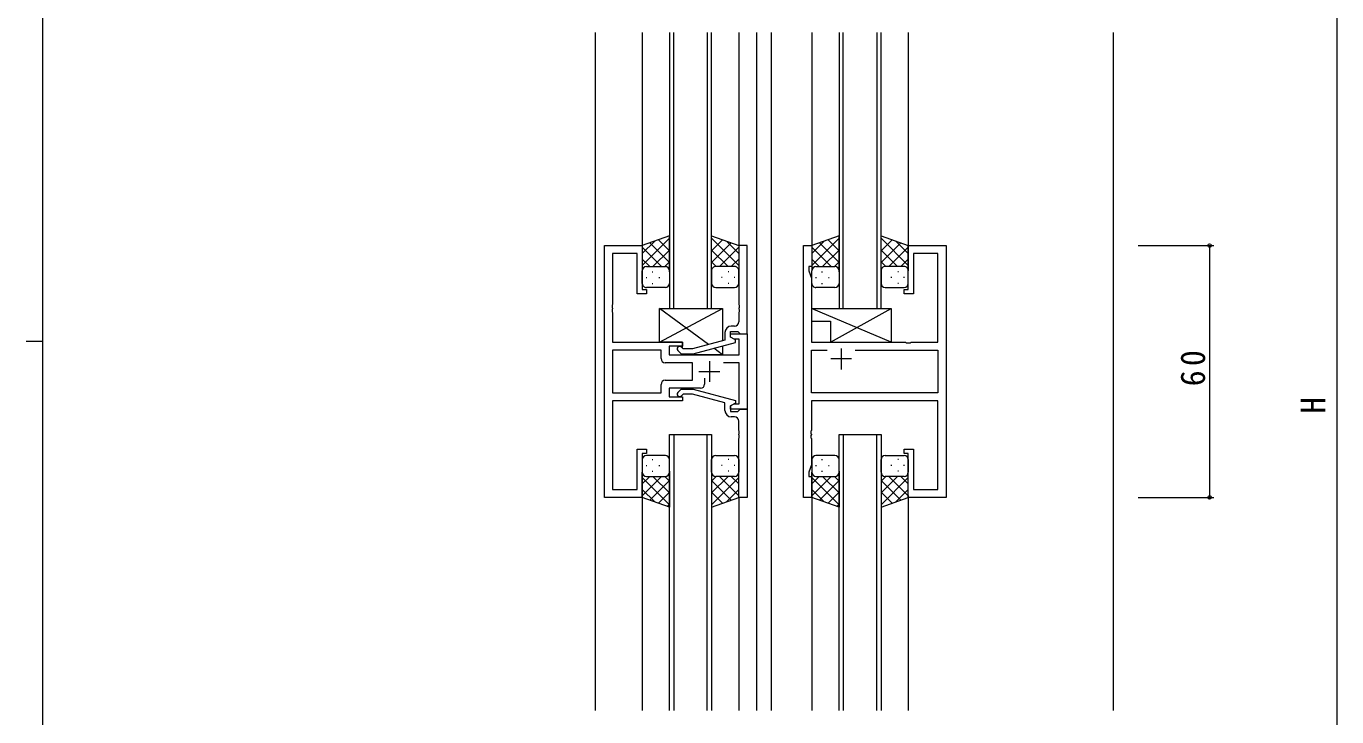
# Model space of a CAD drawing. Units: millimetres, scale not verified. Extents: x -841 to 292, y -594 to 212.
# Drawn here: x -841 to -528.7, y -256.5 to -92 of the extents above; entities that cross this region are included whole.
import ezdxf
from ezdxf.enums import TextEntityAlignment as Align

# ---------------------------------------------------------------- set-up
doc = ezdxf.new("R2010")
doc.units = ezdxf.units.MM
doc.header["$LTSCALE"] = 2
for name, color, linetype, lineweight in [('0-1_YKK_ZWAK', 7, 'Continuous', 9), ('0-3_YKK_11', 7, 'Continuous', 9), ('0-4_YKK_12', 2, 'Continuous', 9), ('0-5_YKK_13', 4, 'Continuous', 9), ('0-6_YKK_D', 6, 'Continuous', 9)]:
    doc.layers.add(name, color=color, linetype=linetype, lineweight=lineweight)
doc.styles.add('ＭＳ ゴシック', font='')
doc.styles.get('ＭＳ ゴシック').set_extended_font_data('MS Gothic')

msp = doc.modelspace()

# ---------------------------------------------------------------- linework, layer by layer
at = {"layer": '0-1_YKK_ZWAK'}
for p, q in [((-837, -542), (-837, 208)), ((-841, -167), (-837, -167))]:
    msp.add_line(p, q, dxfattribs=at)
at = {"layer": '0-3_YKK_11'}
for p, q in [((-703.204, -144.216), (-694.204, -144.216)), ((-703.204, -204.216), (-703.204, -144.216)), ((-701.274, -146.146), (-701.274, -158.258)), ((-695.404, -146.146), (-701.274, -146.146)), ((-695.404, -155.716), (-695.404, -146.146)), ((-694.204, -144.216), (-694.204, -154.716)), ((-671.204, -144.216), (-671.204, -158.258)), ((-669.204, -144.216), (-671.204, -144.216)), ((-669.204, -165.216), (-669.204, -144.216)), ((-655.804, -144.216), (-653.804, -144.216)), ((-655.804, -204.216), (-655.804, -144.216)), ((-653.804, -144.216), (-653.804, -149.216)), ((-630.804, -144.216), (-621.804, -144.216)), ((-630.804, -154.716), (-630.804, -144.216)), ((-629.604, -146.146), (-629.604, -155.716)), ((-623.734, -146.146), (-629.604, -146.146)), ((-623.734, -167.216), (-623.734, -146.146)), ((-621.804, -144.216), (-621.804, -204.216)), ((-654.504, -149.216), (-654.504, -150.216)), ((-653.804, -149.216), (-654.504, -149.216)), ((-654.504, -150.216), (-653.874, -151.947)), ((-653.874, -151.947), (-653.874, -167.216)), ((-693.204, -155.716), (-695.404, -155.716)), ((-694.204, -154.716), (-693.204, -154.716)), ((-693.204, -154.716), (-693.204, -155.716)), ((-631.804, -154.716), (-630.804, -154.716)), ((-631.804, -155.716), (-631.804, -154.716)), ((-629.604, -155.716), (-631.804, -155.716)), ((-701.274, -158.258), (-701.394, -158.441)), ((-701.394, -158.441), (-701.394, -158.991)), ((-701.394, -158.991), (-701.274, -159.175)), ((-701.274, -159.258), (-701.394, -159.441)), ((-701.274, -159.175), (-701.274, -159.258)), ((-671.204, -158.258), (-671.084, -158.441)), ((-671.084, -158.991), (-671.204, -159.175)), ((-671.204, -159.175), (-671.204, -159.258)), ((-671.204, -159.258), (-671.084, -159.441)), ((-671.084, -158.441), (-671.084, -158.991)), ((-701.394, -159.441), (-701.394, -159.991)), ((-701.394, -159.991), (-701.274, -160.175)), ((-701.274, -160.175), (-701.274, -167.216)), ((-671.084, -159.991), (-671.204, -160.175)), ((-671.204, -160.175), (-671.204, -162.416)), ((-671.084, -159.441), (-671.084, -159.991)), ((-674.504, -164.916), (-674.504, -166.737)), ((-673.204, -164.716), (-671.404, -164.716)), ((-673.204, -166.016), (-673.204, -164.716)), ((-673.204, -165.216), (-669.204, -165.216)), ((-673.204, -166.016), (-673.204, -165.216)), ((-672.204, -163.416), (-673.004, -163.416)), ((-671.404, -164.716), (-671.204, -164.916)), ((-671.204, -164.916), (-670.904, -165.216)), ((-670.904, -165.216), (-669.204, -165.216)), ((-669.204, -165.216), (-669.204, -183.216)), ((-701.274, -167.216), (-684.604, -167.216)), ((-687.804, -168.216), (-687.804, -170.216)), ((-684.604, -168.216), (-687.804, -168.216)), ((-684.455, -168.816), (-684.879, -168.392)), ((-684.604, -167.216), (-684.604, -168.216)), ((-674.504, -166.737), (-682.265, -168.816)), ((-682.107, -170.016), (-672.004, -167.309)), ((-672.004, -166.709), (-673.204, -166.016)), ((-672.338, -166.516), (-673.204, -166.016)), ((-671.134, -166.516), (-672.338, -166.516)), ((-672.004, -167.309), (-672.004, -166.709)), ((-671.134, -170.216), (-671.134, -166.516)), ((-653.874, -167.216), (-631.475, -167.216)), ((-631.475, -167.216), (-631.283, -167.359)), ((-631.283, -167.359), (-630.325, -167.359)), ((-630.325, -167.359), (-630.133, -167.216)), ((-630.133, -167.216), (-623.734, -167.216)), ((-701.274, -169.146), (-701.274, -179.286)), ((-689.734, -169.146), (-701.274, -169.146)), ((-689.734, -169.146), (-701.274, -169.146)), ((-689.734, -171.146), (-689.734, -169.146)), ((-687.804, -170.216), (-671.134, -170.216)), ((-685.728, -169.241), (-684.952, -170.016)), ((-684.952, -170.016), (-682.107, -170.016)), ((-682.265, -168.816), (-684.455, -168.816)), ((-678.204, -171.716), (-678.204, -176.716)), ((-653.874, -169.146), (-650.154, -169.146)), ((-653.874, -179.286), (-653.874, -169.146)), ((-644.304, -171.216), (-649.304, -171.216)), ((-646.804, -168.716), (-646.804, -173.716)), ((-643.454, -169.146), (-623.734, -169.146)), ((-643.454, -169.146), (-623.734, -169.146)), ((-623.734, -169.146), (-623.734, -179.286)), ((-682.204, -172.146), (-688.734, -172.146)), ((-682.204, -176.286), (-682.204, -172.146)), ((-680.704, -174.216), (-675.704, -174.216)), ((-671.134, -172.146), (-674.854, -172.146)), ((-671.134, -181.916), (-671.134, -172.146)), ((-689.734, -179.286), (-689.734, -177.286)), ((-688.734, -176.286), (-682.204, -176.286)), ((-679.354, -175.778), (-679.354, -177.216)), ((-701.274, -179.286), (-689.734, -179.286)), ((-687.804, -178.216), (-687.804, -180.216)), ((-680.354, -178.216), (-687.804, -178.216)), ((-687.804, -180.216), (-684.604, -180.216)), ((-685.728, -179.192), (-684.953, -178.416)), ((-684.953, -178.416), (-682.107, -178.416)), ((-684.455, -179.616), (-684.88, -180.041)), ((-684.604, -180.216), (-684.604, -181.216)), ((-682.265, -179.616), (-684.455, -179.616)), ((-674.504, -181.696), (-682.265, -179.616)), ((-682.107, -178.416), (-672.004, -181.123)), ((-672.004, -181.123), (-672.004, -181.723)), ((-623.734, -179.286), (-653.874, -179.286)), ((-701.274, -181.216), (-701.274, -202.286)), ((-684.604, -181.216), (-701.274, -181.216)), ((-674.504, -183.516), (-674.504, -181.696)), ((-672.004, -181.723), (-673.204, -182.416)), ((-673.204, -182.416), (-672.338, -181.916)), ((-673.204, -182.416), (-673.204, -183.716)), ((-673.204, -183.216), (-673.204, -182.416)), ((-669.204, -183.216), (-673.204, -183.216)), ((-673.204, -183.716), (-671.404, -183.716)), ((-672.338, -181.916), (-671.134, -181.916)), ((-671.404, -183.716), (-671.204, -183.516)), ((-671.204, -183.516), (-670.904, -183.216)), ((-670.904, -183.216), (-669.204, -183.216)), ((-669.204, -183.216), (-669.204, -204.216)), ((-653.874, -181.216), (-653.874, -188.258)), ((-623.734, -181.216), (-653.874, -181.216)), ((-623.734, -202.286), (-623.734, -181.216)), ((-672.204, -185.016), (-673.004, -185.016)), ((-671.204, -188.258), (-671.204, -186.016)), ((-671.084, -188.441), (-671.204, -188.258)), ((-671.204, -189.175), (-671.084, -188.991)), ((-671.204, -189.258), (-671.204, -189.175)), ((-671.084, -189.441), (-671.204, -189.258)), ((-671.204, -190.175), (-671.084, -189.991)), ((-671.204, -204.216), (-671.204, -190.175)), ((-671.084, -188.991), (-671.084, -188.441)), ((-671.084, -189.991), (-671.084, -189.441)), ((-653.874, -188.258), (-653.994, -188.441)), ((-653.994, -188.441), (-653.994, -188.991)), ((-653.994, -188.991), (-653.874, -189.175)), ((-653.874, -189.258), (-653.994, -189.441)), ((-653.994, -189.441), (-653.994, -189.991)), ((-653.994, -189.991), (-653.874, -190.175)), ((-653.874, -189.175), (-653.874, -189.258)), ((-653.874, -190.175), (-653.874, -196.485)), ((-695.404, -192.716), (-693.204, -192.716)), ((-695.404, -202.286), (-695.404, -192.716)), ((-693.204, -192.716), (-693.204, -193.716)), ((-631.804, -192.716), (-629.604, -192.716)), ((-631.804, -193.716), (-631.804, -192.716)), ((-629.604, -192.716), (-629.604, -202.286)), ((-694.204, -193.716), (-694.204, -204.216)), ((-693.204, -193.716), (-694.204, -193.716)), ((-653.874, -196.485), (-654.504, -198.216)), ((-630.804, -193.716), (-631.804, -193.716)), ((-630.804, -204.216), (-630.804, -193.716)), ((-654.504, -198.216), (-654.504, -199.216)), ((-654.504, -199.216), (-653.804, -199.216)), ((-653.804, -199.216), (-653.804, -204.216)), ((-701.274, -202.286), (-695.404, -202.286)), ((-629.604, -202.286), (-623.734, -202.286)), ((-694.204, -204.216), (-703.204, -204.216)), ((-669.204, -204.216), (-671.204, -204.216)), ((-653.804, -204.216), (-655.804, -204.216)), ((-621.804, -204.216), (-630.804, -204.216))]:
    msp.add_line(p, q, dxfattribs=at)
for centre, radius, start, end in [((-673.004, -164.916), 1.5, 90, 179.99998), ((-672.204, -162.416), 1, 270, 359.99998), ((-685.304, -168.816), 0.6, 44.99998, 225), ((-688.734, -171.146), 1, 180, 269.99998), ((-688.734, -177.286), 1, 90, 179.99998), ((-680.354, -177.216), 1, 270, 359.99998), ((-685.304, -179.616), 0.6, 134.99998, 315), ((-673.004, -183.516), 1.5, 180, 269.99998), ((-672.204, -186.016), 1, 0, 89.99998)]:
    msp.add_arc(centre, radius, start, end, dxfattribs=at)
at = {"layer": '0-4_YKK_12'}
for p, q in [((-705.404, -93.466), (-705.404, -254.966)), ((-694.204, -93.466), (-694.204, -144.216)), ((-687.704, -93.466), (-687.704, -159.216)), ((-687.704, -93.466), (-687.704, -159.216)), ((-686.704, -159.216), (-686.704, -93.466)), ((-686.704, -159.216), (-686.704, -93.466)), ((-678.704, -93.466), (-678.704, -159.216)), ((-678.704, -93.466), (-678.704, -159.216)), ((-677.704, -159.216), (-677.704, -93.466)), ((-677.704, -159.216), (-677.704, -93.466)), ((-671.204, -93.466), (-671.204, -144.216)), ((-667.004, -93.466), (-667.004, -254.966)), ((-663.504, -93.466), (-663.504, -254.966)), ((-653.804, -93.466), (-653.804, -144.716)), ((-647.304, -93.466), (-647.304, -159.216)), ((-646.304, -159.216), (-646.304, -93.466)), ((-638.304, -93.466), (-638.304, -159.216)), ((-637.304, -159.216), (-637.304, -93.466)), ((-630.804, -93.466), (-630.804, -144.716)), ((-582.004, -93.466), (-582.004, -254.966)), ((-687.704, -159.216), (-677.704, -159.216)), ((-687.704, -159.216), (-677.704, -159.216)), ((-647.304, -159.216), (-637.304, -159.216)), ((-687.704, -189.217), (-677.704, -189.217)), ((-687.704, -254.966), (-687.704, -189.217)), ((-686.704, -189.217), (-686.704, -254.966)), ((-678.704, -254.966), (-678.704, -189.217)), ((-677.704, -189.217), (-677.704, -254.966)), ((-647.304, -189.217), (-637.304, -189.217)), ((-647.304, -254.966), (-647.304, -189.217)), ((-646.304, -189.217), (-646.304, -254.966)), ((-638.304, -254.966), (-638.304, -189.217)), ((-637.304, -189.217), (-637.304, -254.966)), ((-694.204, -204.216), (-694.204, -254.966)), ((-671.204, -204.216), (-671.204, -254.966)), ((-653.804, -203.716), (-653.804, -254.966)), ((-630.804, -203.716), (-630.804, -254.966))]:
    msp.add_line(p, q, dxfattribs=at)
at = {"layer": '0-5_YKK_13'}
for p, q in [((-687.704, -141.895), (-694.204, -144.216)), ((-687.704, -141.895), (-694.204, -144.216)), ((-694.204, -148.948), (-687.704, -142.448)), ((-694.204, -148.948), (-687.704, -142.448)), ((-694.204, -146.12), (-691.243, -143.159)), ((-694.204, -146.12), (-691.243, -143.159)), ((-687.704, -148.268), (-692.4, -143.572)), ((-687.704, -148.268), (-692.4, -143.572)), ((-687.704, -145.439), (-690.316, -142.828)), ((-687.704, -145.439), (-690.316, -142.828)), ((-687.704, -150.438), (-687.704, -141.895)), ((-687.704, -150.438), (-687.704, -141.895)), ((-677.704, -150.438), (-677.703, -141.895)), ((-677.704, -150.438), (-677.703, -141.895)), ((-677.704, -148.268), (-673.008, -143.572)), ((-677.704, -148.268), (-673.008, -143.572)), ((-677.703, -141.895), (-671.203, -144.216)), ((-677.703, -141.895), (-671.203, -144.216)), ((-671.204, -148.948), (-677.703, -142.448)), ((-671.204, -148.948), (-677.703, -142.448)), ((-677.703, -145.439), (-675.092, -142.828)), ((-677.703, -145.439), (-675.092, -142.828)), ((-671.203, -146.12), (-674.164, -143.159)), ((-671.203, -146.12), (-674.164, -143.159)), ((-647.304, -141.895), (-653.804, -144.216)), ((-653.804, -148.948), (-647.304, -142.448)), ((-653.804, -146.12), (-650.843, -143.159)), ((-647.304, -148.268), (-652, -143.572)), ((-647.304, -145.439), (-649.916, -142.828)), ((-647.304, -150.438), (-647.304, -141.895)), ((-637.304, -150.438), (-637.303, -141.895)), ((-637.304, -148.268), (-632.608, -143.572)), ((-637.303, -141.895), (-630.803, -144.216)), ((-630.804, -148.948), (-637.303, -142.448)), ((-637.303, -145.439), (-634.692, -142.828)), ((-630.803, -146.12), (-633.764, -143.159)), ((-694.204, -144.216), (-694.204, -150.216)), ((-694.204, -144.216), (-694.204, -150.216)), ((-689.584, -149.216), (-694.204, -144.596)), ((-689.584, -149.216), (-694.204, -144.596)), ((-691.644, -149.216), (-687.704, -145.277)), ((-691.644, -149.216), (-687.704, -145.277)), ((-673.764, -149.216), (-677.703, -145.276)), ((-673.764, -149.216), (-677.703, -145.276)), ((-675.824, -149.216), (-671.203, -144.596)), ((-675.824, -149.216), (-671.203, -144.596)), ((-671.203, -144.216), (-671.204, -150.216)), ((-671.203, -144.216), (-671.204, -150.216)), ((-653.804, -144.216), (-653.804, -150.216)), ((-649.184, -149.216), (-653.804, -144.596)), ((-651.244, -149.216), (-647.304, -145.277)), ((-633.364, -149.216), (-637.303, -145.276)), ((-635.424, -149.216), (-630.803, -144.596)), ((-630.803, -144.216), (-630.804, -150.216)), ((-692.412, -149.216), (-694.204, -147.425)), ((-692.412, -149.216), (-694.204, -147.425)), ((-693.204, -149.216), (-689.604, -149.216)), ((-693.204, -149.216), (-689.604, -149.216)), ((-692.804, -149.216), (-688.704, -149.216)), ((-692.804, -149.216), (-688.704, -149.216)), ((-688.815, -149.216), (-687.704, -148.105)), ((-688.815, -149.216), (-687.704, -148.105)), ((-676.592, -149.216), (-677.704, -148.105)), ((-676.592, -149.216), (-677.704, -148.105)), ((-672.604, -149.216), (-676.703, -149.216)), ((-672.604, -149.216), (-676.703, -149.216)), ((-672.204, -149.216), (-675.804, -149.216)), ((-672.204, -149.216), (-675.804, -149.216)), ((-672.995, -149.216), (-671.204, -147.425)), ((-672.995, -149.216), (-671.204, -147.425)), ((-652.012, -149.216), (-653.804, -147.425)), ((-652.804, -149.216), (-649.204, -149.216)), ((-652.404, -149.216), (-648.304, -149.216)), ((-648.415, -149.216), (-647.304, -148.105)), ((-636.192, -149.216), (-637.304, -148.105)), ((-632.204, -149.216), (-636.303, -149.216)), ((-631.804, -149.216), (-635.404, -149.216)), ((-632.595, -149.216), (-630.803, -147.425)), ((-694.204, -153.216), (-694.204, -150.216)), ((-694.204, -153.216), (-694.204, -150.216)), ((-693.284, -151.853), (-693.084, -151.853)), ((-693.284, -151.853), (-693.084, -151.853)), ((-691.869, -150.438), (-691.669, -150.438)), ((-691.869, -150.438), (-691.669, -150.438)), ((-690.254, -151.853), (-690.054, -151.853)), ((-690.254, -151.853), (-690.054, -151.853)), ((-687.704, -150.216), (-687.704, -153.216)), ((-687.704, -150.216), (-687.704, -153.216)), ((-677.704, -150.216), (-677.704, -153.216)), ((-677.704, -150.216), (-677.704, -153.216)), ((-675.154, -151.853), (-675.354, -151.853)), ((-675.154, -151.853), (-675.354, -151.853)), ((-673.539, -150.438), (-673.739, -150.438)), ((-673.539, -150.438), (-673.739, -150.438)), ((-672.124, -151.853), (-672.324, -151.853)), ((-672.124, -151.853), (-672.324, -151.853)), ((-671.204, -153.216), (-671.204, -150.216)), ((-671.204, -153.216), (-671.204, -150.216)), ((-653.804, -153.216), (-653.804, -150.216)), ((-652.884, -151.853), (-652.684, -151.853)), ((-651.469, -150.438), (-651.269, -150.438)), ((-649.854, -151.853), (-649.654, -151.853)), ((-647.304, -150.216), (-647.304, -153.216)), ((-637.304, -150.216), (-637.304, -153.216)), ((-634.754, -151.853), (-634.954, -151.853)), ((-633.139, -150.438), (-633.339, -150.438)), ((-631.724, -151.853), (-631.924, -151.853)), ((-630.804, -153.216), (-630.804, -150.216)), ((-688.704, -154.216), (-693.204, -154.216)), ((-688.704, -154.216), (-693.204, -154.216)), ((-691.869, -153.268), (-691.669, -153.268)), ((-691.869, -153.268), (-691.669, -153.268)), ((-676.704, -154.216), (-672.204, -154.216)), ((-676.704, -154.216), (-672.204, -154.216)), ((-673.539, -153.268), (-673.739, -153.268)), ((-673.539, -153.268), (-673.739, -153.268)), ((-648.304, -154.216), (-652.804, -154.216)), ((-651.469, -153.268), (-651.269, -153.268)), ((-636.304, -154.216), (-631.804, -154.216)), ((-633.139, -153.268), (-633.339, -153.268)), ((-690.104, -159.216), (-675.104, -159.216)), ((-690.104, -167.216), (-690.104, -159.216)), ((-678.419, -167.786), (-690.104, -159.216)), ((-690.104, -167.216), (-675.104, -159.216)), ((-675.104, -159.216), (-675.104, -166.898)), ((-653.874, -159.217), (-653.874, -162.217)), ((-653.874, -159.217), (-634.874, -159.217)), ((-634.874, -167.216), (-653.874, -159.217)), ((-634.874, -159.217), (-634.874, -167.216)), ((-653.874, -162.217), (-649.374, -162.217)), ((-684.604, -167.216), (-690.104, -167.216)), ((-684.604, -168.667), (-684.604, -167.216)), ((-675.104, -168.14), (-675.104, -170.216)), ((-649.374, -167.216), (-634.874, -167.216)), ((-684.604, -170.216), (-684.604, -170.016)), ((-675.104, -170.216), (-684.604, -170.216)), ((-675.104, -170.216), (-677.178, -168.696)), ((-694.204, -195.216), (-694.204, -198.216)), ((-693.284, -196.58), (-693.084, -196.58)), ((-688.704, -194.216), (-693.204, -194.216)), ((-691.869, -195.165), (-691.669, -195.165)), ((-690.254, -196.58), (-690.054, -196.58)), ((-687.704, -198.216), (-687.704, -195.216)), ((-677.704, -198.216), (-677.704, -195.216)), ((-676.704, -194.216), (-672.204, -194.216)), ((-675.154, -196.58), (-675.354, -196.58)), ((-673.539, -195.165), (-673.739, -195.165)), ((-672.124, -196.58), (-672.324, -196.58)), ((-671.204, -195.216), (-671.204, -198.216)), ((-653.804, -195.216), (-653.804, -198.216)), ((-652.884, -196.58), (-652.684, -196.58)), ((-648.304, -194.216), (-652.804, -194.216)), ((-651.469, -195.165), (-651.269, -195.165)), ((-649.854, -196.58), (-649.654, -196.58)), ((-647.304, -198.216), (-647.304, -195.216)), ((-637.304, -198.216), (-637.304, -195.216)), ((-636.304, -194.216), (-631.804, -194.216)), ((-634.754, -196.58), (-634.954, -196.58)), ((-633.139, -195.165), (-633.339, -195.165)), ((-631.724, -196.58), (-631.924, -196.58)), ((-630.804, -195.216), (-630.804, -198.216)), ((-694.204, -204.216), (-694.204, -198.216)), ((-692.412, -199.216), (-694.204, -201.008)), ((-689.584, -199.216), (-694.204, -203.836)), ((-694.204, -199.485), (-687.704, -205.985)), ((-693.204, -199.216), (-689.604, -199.216)), ((-692.804, -199.216), (-688.704, -199.216)), ((-691.869, -197.995), (-691.669, -197.995)), ((-691.644, -199.216), (-687.704, -203.156)), ((-688.815, -199.216), (-687.704, -200.328)), ((-687.704, -197.995), (-687.704, -206.538)), ((-677.704, -197.995), (-677.703, -206.538)), ((-676.592, -199.216), (-677.704, -200.328)), ((-673.764, -199.216), (-677.703, -203.156)), ((-671.204, -199.485), (-677.703, -205.985)), ((-672.604, -199.216), (-676.703, -199.216)), ((-675.824, -199.216), (-671.203, -203.836)), ((-672.204, -199.216), (-675.804, -199.216)), ((-673.539, -197.995), (-673.739, -197.995)), ((-672.995, -199.216), (-671.204, -201.008)), ((-671.203, -204.216), (-671.204, -198.216)), ((-653.804, -204.216), (-653.804, -198.216)), ((-652.012, -199.216), (-653.804, -201.008)), ((-649.184, -199.216), (-653.804, -203.836)), ((-653.804, -199.485), (-647.304, -205.985)), ((-652.804, -199.216), (-649.204, -199.216)), ((-652.404, -199.216), (-648.304, -199.216)), ((-651.469, -197.995), (-651.269, -197.995)), ((-651.244, -199.216), (-647.304, -203.156)), ((-648.415, -199.216), (-647.304, -200.328)), ((-647.304, -197.995), (-647.304, -206.538)), ((-637.304, -197.995), (-637.303, -206.538)), ((-636.192, -199.216), (-637.304, -200.328)), ((-633.364, -199.216), (-637.303, -203.156)), ((-630.804, -199.485), (-637.303, -205.985)), ((-632.204, -199.216), (-636.303, -199.216)), ((-635.424, -199.216), (-630.803, -203.836)), ((-631.804, -199.216), (-635.404, -199.216)), ((-633.139, -197.995), (-633.339, -197.995)), ((-632.595, -199.216), (-630.803, -201.008)), ((-630.803, -204.216), (-630.804, -198.216)), ((-694.204, -202.313), (-691.243, -205.274)), ((-687.704, -200.165), (-692.4, -204.861)), ((-677.704, -200.165), (-673.008, -204.861)), ((-671.203, -202.313), (-674.164, -205.274)), ((-653.804, -202.313), (-650.843, -205.274)), ((-647.304, -200.165), (-652, -204.861)), ((-637.304, -200.165), (-632.608, -204.861)), ((-630.803, -202.313), (-633.764, -205.274)), ((-687.704, -206.538), (-694.204, -204.216)), ((-687.704, -202.993), (-690.316, -205.605)), ((-687.704, -205.822), (-688.232, -206.349)), ((-677.703, -202.994), (-675.092, -205.605)), ((-677.703, -206.538), (-671.203, -204.216)), ((-647.304, -206.538), (-653.804, -204.216)), ((-647.304, -202.993), (-649.916, -205.605)), ((-647.304, -205.822), (-647.832, -206.349)), ((-637.303, -202.994), (-634.692, -205.605)), ((-637.303, -206.538), (-630.803, -204.216))]:
    msp.add_line(p, q, dxfattribs=at)
msp.add_lwpolyline([(-649.374, -162.217), (-649.374, -167.216), (-634.874, -159.217)], dxfattribs=at)
for centre, start, end in [((-693.204, -150.216), 89.99998, 179.99998), ((-693.204, -150.216), 89.99998, 179.99998), ((-693.204, -150.216), 89.99998, 179.99998), ((-693.204, -150.216), 89.99998, 179.99998), ((-688.704, -150.216), 359.99998, 89.99998), ((-688.704, -150.216), 359.99998, 89.99998), ((-676.704, -150.216), 89.99841, 179.99841), ((-676.704, -150.216), 89.99841, 179.99841), ((-672.204, -150.216), 359.99841, 89.99841), ((-672.204, -150.216), 359.99841, 89.99841), ((-672.204, -150.216), 359.99841, 89.99841), ((-672.204, -150.216), 359.99841, 89.99841), ((-652.804, -150.216), 89.99998, 179.99998), ((-652.804, -150.216), 89.99998, 179.99998), ((-648.304, -150.216), 359.99998, 89.99998), ((-636.304, -150.216), 89.99841, 179.99841), ((-631.804, -150.216), 359.99841, 89.99841), ((-631.804, -150.216), 359.99841, 89.99841), ((-693.204, -153.216), 179.99998, 269.99998), ((-693.204, -153.216), 179.99998, 269.99998), ((-688.704, -153.216), 269.99998, 359.99998), ((-688.704, -153.216), 269.99998, 359.99998), ((-676.704, -153.216), 179.99841, 269.99841), ((-676.704, -153.216), 179.99841, 269.99841), ((-672.204, -153.216), 269.99841, 359.99841), ((-672.204, -153.216), 269.99841, 359.99841), ((-652.804, -153.216), 179.99998, 269.99998), ((-648.304, -153.216), 269.99998, 359.99998), ((-636.304, -153.216), 179.99841, 269.99841), ((-631.804, -153.216), 269.99841, 359.99841), ((-693.204, -195.216), 90, 180), ((-688.704, -195.216), 0, 90), ((-676.704, -195.216), 90.00157, 180.00157), ((-672.204, -195.216), 0.00157, 90.00157), ((-652.804, -195.216), 90, 180), ((-648.304, -195.216), 0, 90), ((-636.304, -195.216), 90.00157, 180.00157), ((-631.804, -195.216), 0.00157, 90.00157), ((-693.204, -198.216), 180, 270), ((-693.204, -198.216), 180, 270), ((-688.704, -198.216), 270, 0), ((-676.704, -198.216), 180.00157, 270.00157), ((-672.204, -198.216), 270.00157, 0.00157), ((-672.204, -198.216), 270.00157, 0.00157), ((-652.804, -198.216), 180, 270), ((-652.804, -198.216), 180, 270), ((-648.304, -198.216), 270, 0), ((-636.304, -198.216), 180.00157, 270.00157), ((-631.804, -198.216), 270.00157, 0.00157), ((-631.804, -198.216), 270.00157, 0.00157)]:
    msp.add_arc(centre, 1, start, end, dxfattribs=at)
at = {"layer": '0-6_YKK_D'}
for p, q in [((-528.704, 10.284), (-528.704, -375.716)), ((-576.004, -144.216), (-558.004, -144.216)), ((-559.004, -144.216), (-559.004, -204.216)), ((-576.004, -204.216), (-558.004, -204.216))]:
    msp.add_line(p, q, dxfattribs=at)
for centre in [(-559.004, -144.216), (-559.004, -204.216)]:
    msp.add_circle(centre, 0.425, dxfattribs=at)

# ---------------------------------------------------------------- texts
at = {"layer": '0-6_YKK_D', "color": 7, "style": 'ＭＳ ゴシック'}
msp.add_text('H', height=5.865, rotation=90, dxfattribs=at).set_placement((-529.704, -184.263), align=Align.BOTTOM_LEFT)
at = {"layer": '0-6_YKK_D', "color": 7, "insert": (-560.004, -177.736), "char_height": 5.865, "attachment_point": 7, "rotation": 90, "style": 'ＭＳ ゴシック'}
msp.add_mtext('\\T1.27;\\W0.95;60', dxfattribs=at)

doc.saveas('drawing.dxf')
